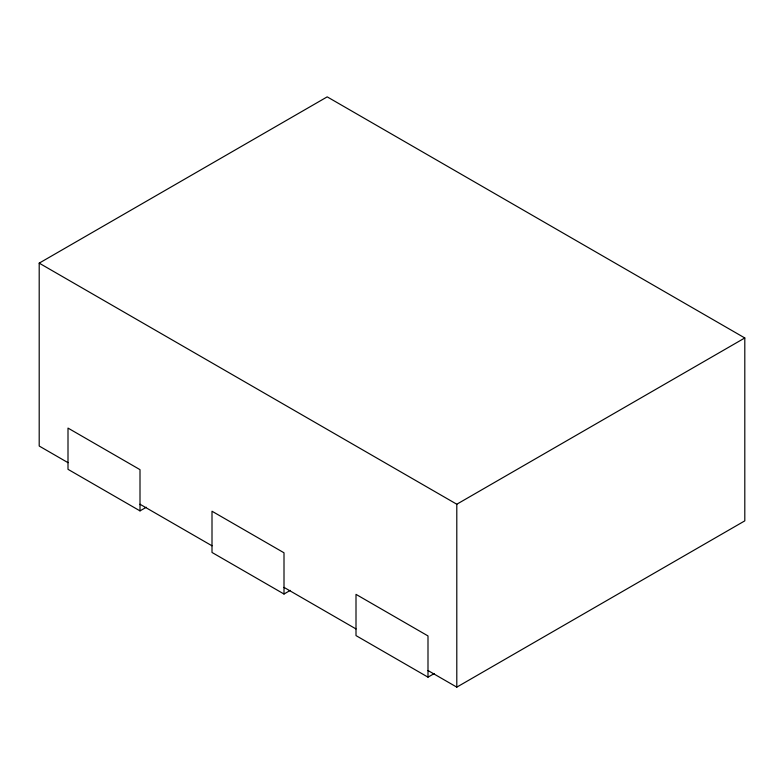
<?xml version="1.0" encoding="UTF-8"?>
<svg xmlns="http://www.w3.org/2000/svg" width="784" height="784" viewBox="0 0 784 784"><rect width="100%" height="100%" fill="white"/><g stroke="black" fill="none" stroke-linecap="round" stroke-linejoin="round"><path stroke-width="1.18" d="M68.002 462.668L39.2 446.037L39.2 263.14L327.202 96.863L744.8 337.963L744.8 520.86L456.798 687.137L427.995 670.516M140.003 510.884L140.003 469.655L68.002 428.084L68.002 469.322L140.003 510.884L146.304 507.248M284.004 594.027L284.004 552.798L212.003 511.227L212.003 552.455L284.004 594.027L290.296 590.391M39.2 263.14L456.798 504.23L744.8 337.963M427.995 677.16L427.995 635.932L356.005 594.36L356.005 635.599L427.995 677.16L434.297 673.525M140.003 504.239L212.003 545.801M284.004 587.373L356.005 628.944M456.798 504.23L456.798 687.137"/></g></svg>
